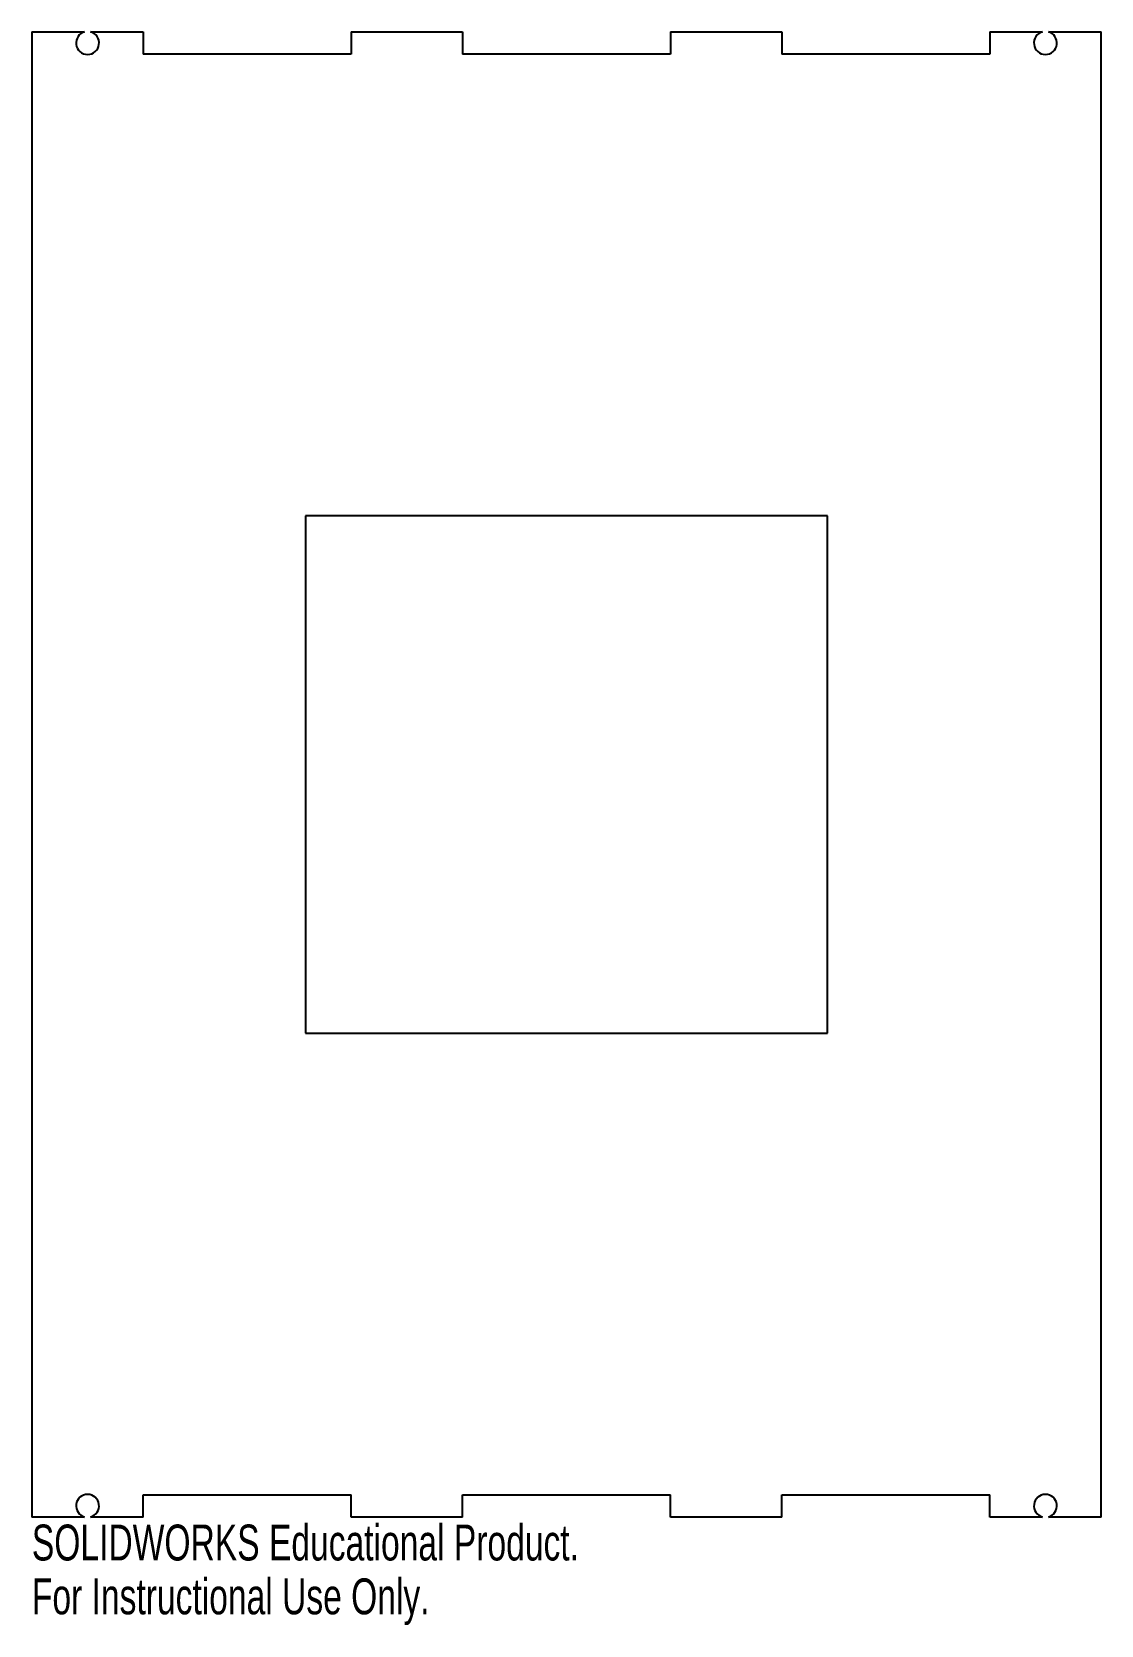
# Model space of a CAD drawing. Header units: millimetres. Extents: x 3 to 147, y -15 to 200.
import ezdxf

# ---------------------------------------------------------------- set-up
doc = ezdxf.new("R2010")
doc.units = ezdxf.units.MM
doc.styles.add('SLDTEXTSTYLE0', font='TXT', dxfattribs={"width": 0.7})

msp = doc.modelspace()

# ---------------------------------------------------------------- linework, layer by layer
at = {"color": 7, "linetype": 'Continuous', "lineweight": 25}
for p, q in [((3, 200), (10.11, 200)), ((3, 200), (3, 0)), ((10.89, 200), (18, 200)), ((18, 200), (18, 197)), ((46, 200), (61, 200)), ((46, 200), (46, 197)), ((61, 200), (61, 197)), ((89, 200), (104, 200)), ((89, 200), (89, 197)), ((104, 200), (104, 197)), ((132, 200), (132, 197)), ((132, 200), (139.11, 200)), ((139.89, 200), (147, 200)), ((147, 0), (147, 200)), ((46, 197), (18, 197)), ((89, 197), (61, 197)), ((132, 197), (104, 197)), ((110.15, 134.84), (39.85, 134.84)), ((39.85, 134.84), (39.85, 65.16)), ((110.15, 65.16), (110.15, 134.84)), ((39.85, 65.16), (110.15, 65.16)), ((18, 3), (46, 3)), ((18, 0), (18, 3)), ((46, 0), (46, 3)), ((61, 3), (89, 3)), ((61, 0), (61, 3)), ((89, 0), (89, 3)), ((104, 3), (132, 3)), ((104, 0), (104, 3)), ((132, 0), (132, 3)), ((10.11, 0), (3, 0)), ((18, 0), (10.89, 0)), ((61, 0), (46, 0)), ((104, 0), (89, 0)), ((139.11, 0), (132, 0)), ((147, 0), (139.89, 0))]:
    msp.add_line(p, q, dxfattribs=at)
for centre, start, end in [((10.5, 198.5), 104.5926, 75.4074), ((139.5, 198.5), 104.5926, 75.4074), ((10.5, 1.5), 284.5926, 255.4074), ((139.5, 1.5), 284.5926, 255.4074)]:
    msp.add_arc(centre, 1.55, start, end, dxfattribs=at)

# ---------------------------------------------------------------- texts
at = {"color": 7, "linetype": 'Continuous', "char_height": 4.8336, "attachment_point": 1, "style": 'SLDTEXTSTYLE0'}
for s, insert in [('SOLIDWORKS Educational Product.', (3, -1.02)), ('For Instructional Use Only.', (3, -8.27))]:
    msp.add_mtext(s, dxfattribs=dict(at, insert=insert))

doc.saveas('drawing.dxf')
